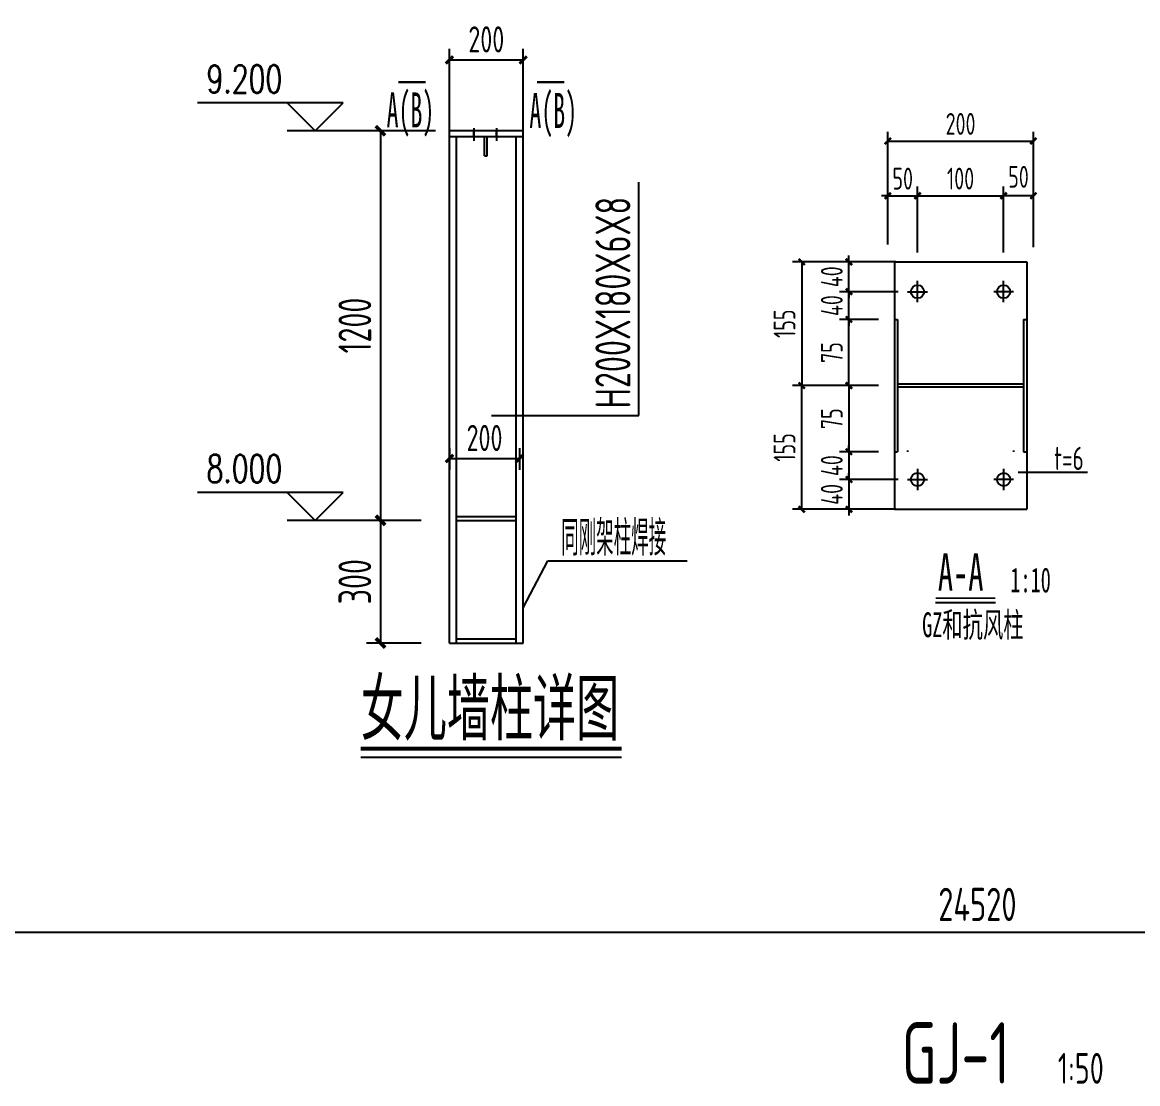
# Model space of a CAD drawing. Extents: x -17471 to 313636, y -71590 to 757901.
# Drawn here: x 210691 to 228823, y 582951 to 600213 of the extents above; entities that cross this region are included whole.
import ezdxf
from ezdxf.enums import TextEntityAlignment as Align

# ---------------------------------------------------------------- set-up
doc = ezdxf.new("R2010")
doc.units = 0
doc.header["$LTSCALE"] = 1000
doc.header["$MEASUREMENT"] = 0
for name, color, linetype in [('ADIM', 3, 'Continuous'), ('DIM', 3, 'Continuous'), ('DIM_SYMB', 3, 'Continuous'), ('PUB_TEXT', 7, 'Continuous'), ('THICK', 6, 'Continuous'), ('THIN', 7, 'Continuous')]:
    doc.layers.add(name, color=color, linetype=linetype)
doc.layers.add('TEXT', color=7, linetype='Continuous', lineweight=13)
doc.styles.add('_TCH_DIM', font='SIMPLEX', dxfattribs={"bigfont": 'GBCBIG'})
doc.styles.add('STYLE1', font='simhei.ttf', dxfattribs={"width": 0.8})
doc.styles.add('TSSD_Dimension', font='Tssdeng.shx', dxfattribs={"width": 0.7, "bigfont": 'hztxt.shx'})
doc.styles.add('TSSD_REIN', font='Tssdeng.shx', dxfattribs={"width": 0.7, "bigfont": 'hztxt.shx'})
doc.dimstyles.new('TSSD_200_200', dxfattribs={"dimtxt": 600, "dimasz": 200, "dimexe": 200, "dimexo": 500, "dimgap": 200, "dimtad": 1, "dimdec": 0, "dimzin": 0, "dimdsep": 46, "dimtxsty": 'TSSD_Dimension', "dimblk": 'ARCHTICK', "dimcen": 0, "dimdle": 200, "dimclrt": 7, "dimadec": 0, "dimazin": 0, "dimtfac": 1, "dimtdec": 0, "dimtix": 1, "dimtmove": 2, "dimatfit": 3, "dimfxl": 0, "dimtolj": 1, "dimtzin": 0, "dimarcsym": 0})
doc.dimstyles.new('TSSD_20_1', dxfattribs={"dimtxt": 3.5, "dimasz": 1, "dimexe": 1.5, "dimexo": 1.5, "dimgap": 1, "dimtad": 1, "dimdec": 0, "dimlfac": 20, "dimzin": 0, "dimdsep": 46, "dimtxsty": 'TSSD_Dimension', "dimblk": 'ARCHTICK', "dimblk1": 'ARCHTICK', "dimblk2": 'ARCHTICK', "dimsah": 1, "dimcen": 0, "dimclrd": 3, "dimclre": 3, "dimclrt": 7, "dimadec": 0, "dimazin": 0, "dimtfac": 1, "dimtdec": 0, "dimtix": 1, "dimtmove": 2, "dimatfit": 3, "dimldrblk": 'ARCHTICK', "dimfxl": 0, "dimtvp": 0.7, "dimtolj": 1, "dimtzin": 0, "dimarcsym": 0})

# ---------------------------------------------------------------- blocks, each defined once
blk = doc.blocks.new('_ArchTick')
at = {"color": 0, "linetype": 'ByBlock', "const_width": 0.4}
blk.add_lwpolyline([(-0.5, -0.5), (0.5, 0.5)], dxfattribs=at)
blk = doc.blocks.new('*D567')
at = {"layer": 'Defpoints', "color": 0, "transparency": 16777216}
for p in [(201697, 588095), (250737, 588095), (250737, 585417)]:
    blk.add_point(p, dxfattribs=at)
at = {"layer": 'DIM', "color": 0, "lineweight": -2, "transparency": 16777216}
for p, q in [((201697, 587645), (201697, 585147)), ((250737, 587645), (250737, 585147)), ((201517, 585417), (250917, 585417))]:
    blk.add_line(p, q, dxfattribs=at)
at = {"layer": 'DIM', "color": 0, "lineweight": -2, "transparency": 16777216, "xscale": 180, "yscale": 180, "zscale": 180, "rotation": 180}
blk.add_blockref('_ArchTick', (201697, 585417), dxfattribs=at)
at = {"layer": 'DIM', "color": 0, "lineweight": -2, "transparency": 16777216, "xscale": 180, "yscale": 180, "zscale": 180}
blk.add_blockref('_ArchTick', (250737, 585417), dxfattribs=at)
at = {"layer": 'DIM', "color": 7, "transparency": 16777216, "insert": (226217, 585867), "char_height": 540, "attachment_point": 5, "style": 'TSSD_REIN'}
blk.add_mtext('\\A1;24520', dxfattribs=at)
blk = doc.blocks.new('*D579')
at = {"layer": 'ADIM', "color": 3, "lineweight": -2, "transparency": 16777216}
for p, q in [((10962149, -1659886), (10962149, -1658424)), ((10964486, -1660276), (10964486, -1658424)), ((10962149, -1658574), (10964486, -1658574))]:
    blk.add_line(p, q, dxfattribs=at)
at = {"layer": 'Defpoints', "color": 0, "transparency": 16777216}
for p in [(10964486, -1658574), (10962149, -1660036), (10964486, -1660426, 1169)]:
    blk.add_point(p, dxfattribs=at)
at = {"layer": 'ADIM', "color": 3, "lineweight": -2, "transparency": 16777216, "xscale": 100, "yscale": 100, "zscale": 100, "rotation": 180}
blk.add_blockref('_ArchTick', (10962149, -1658574), dxfattribs=at)
at = {"layer": 'ADIM', "color": 3, "lineweight": -2, "transparency": 16777216, "xscale": 100, "yscale": 100, "zscale": 100}
blk.add_blockref('_ArchTick', (10964486, -1658574), dxfattribs=at)
at = {"layer": 'ADIM', "color": 7, "transparency": 16777216, "insert": (10963317, -1658299), "char_height": 350, "attachment_point": 5, "style": 'TSSD_Dimension'}
blk.add_mtext('\\A1;200', dxfattribs=at)
blk = doc.blocks.new('*D580')
at = {"layer": 'ADIM', "color": 3, "lineweight": -2, "transparency": 16777216}
for p, q in [((10961525, -1660515), (10961525, -1660415)), ((10962278, -1660515), (10961375, -1660515)), ((10961525, -1660994), (10961525, -1660515)), ((10962317, -1660994), (10961375, -1660994)), ((10961525, -1660994), (10961525, -1661094))]:
    blk.add_line(p, q, dxfattribs=at)
at = {"layer": 'Defpoints', "color": 0, "transparency": 16777216}
for p in [(10961525, -1660515), (10962428, -1660515, 1251), (10962467, -1660994, 1169)]:
    blk.add_point(p, dxfattribs=at)
at = {"layer": 'ADIM', "color": 3, "lineweight": -2, "transparency": 16777216, "xscale": 100, "yscale": 100, "zscale": 100}
for p, rotation in [((10961525, -1660515), 270), ((10961525, -1660994), 90)]:
    blk.add_blockref('_ArchTick', p, dxfattribs=dict(at, rotation=rotation))
at = {"layer": 'ADIM', "color": 7, "transparency": 16777216, "insert": (10961250, -1660754), "char_height": 350, "attachment_point": 5, "rotation": 90, "style": 'TSSD_Dimension'}
blk.add_mtext('\\A1;40', dxfattribs=at)
blk = doc.blocks.new('*D581')
at = {"layer": 'ADIM', "color": 3, "lineweight": -2, "transparency": 16777216}
for p, q in [((10961525, -1664011), (10961525, -1663911)), ((10962317, -1664011), (10961375, -1664011)), ((10961525, -1664011), (10961525, -1664489)), ((10962278, -1664489), (10961375, -1664489)), ((10961525, -1664489), (10961525, -1664589))]:
    blk.add_line(p, q, dxfattribs=at)
at = {"layer": 'Defpoints', "color": 0, "transparency": 16777216}
for p in [(10962467, -1664011, 1169), (10961525, -1664489), (10962428, -1664489, 1251)]:
    blk.add_point(p, dxfattribs=at)
at = {"layer": 'ADIM', "color": 3, "lineweight": -2, "transparency": 16777216, "xscale": 100, "yscale": 100, "zscale": 100}
for p, rotation in [((10961525, -1664011), 270), ((10961525, -1664489), 90)]:
    blk.add_blockref('_ArchTick', p, dxfattribs=dict(at, rotation=rotation))
at = {"layer": 'ADIM', "color": 7, "transparency": 16777216, "insert": (10961250, -1664250), "char_height": 350, "attachment_point": 5, "rotation": 90, "style": 'TSSD_Dimension'}
blk.add_mtext('\\A1;40', dxfattribs=at)
blk = doc.blocks.new('*D582')
at = {"layer": 'ADIM', "color": 3, "lineweight": -2, "transparency": 16777216}
for p, q in [((10961525, -1660994), (10961525, -1660894)), ((10962317, -1660994), (10961375, -1660994)), ((10961525, -1661440), (10961525, -1660994)), ((10961999, -1661440), (10961375, -1661440)), ((10961525, -1661440), (10961525, -1661540))]:
    blk.add_line(p, q, dxfattribs=at)
at = {"layer": 'Defpoints', "color": 0, "transparency": 16777216}
for p in [(10961525, -1660994), (10962467, -1660994, 1169), (10962149, -1661440, 1169)]:
    blk.add_point(p, dxfattribs=at)
at = {"layer": 'ADIM', "color": 3, "lineweight": -2, "transparency": 16777216, "xscale": 100, "yscale": 100, "zscale": 100}
for p, rotation in [((10961525, -1660994), 270), ((10961525, -1661440), 90)]:
    blk.add_blockref('_ArchTick', p, dxfattribs=dict(at, rotation=rotation))
at = {"layer": 'ADIM', "color": 7, "transparency": 16777216, "insert": (10961250, -1661217), "char_height": 350, "attachment_point": 5, "rotation": 90, "style": 'TSSD_Dimension'}
blk.add_mtext('\\A1;40', dxfattribs=at)
blk = doc.blocks.new('*D583')
at = {"layer": 'ADIM', "color": 3, "lineweight": -2, "transparency": 16777216}
for p, q in [((10962105, -1660515), (10960616, -1660515)), ((10960766, -1660515), (10960766, -1662502)), ((10961999, -1662502), (10960616, -1662502))]:
    blk.add_line(p, q, dxfattribs=at)
at = {"layer": 'Defpoints', "color": 0, "transparency": 16777216}
for p in [(10962255, -1660515, 1169), (10960766, -1662502), (10962149, -1662502, 1169)]:
    blk.add_point(p, dxfattribs=at)
at = {"layer": 'ADIM', "color": 3, "lineweight": -2, "transparency": 16777216, "xscale": 100, "yscale": 100, "zscale": 100}
for p, rotation in [((10960766, -1660515), 90), ((10960766, -1662502), 270)]:
    blk.add_blockref('_ArchTick', p, dxfattribs=dict(at, rotation=rotation))
at = {"layer": 'ADIM', "color": 7, "transparency": 16777216, "insert": (10960491, -1661509), "char_height": 350, "attachment_point": 5, "rotation": 90, "style": 'TSSD_Dimension'}
blk.add_mtext('\\A1;155', dxfattribs=at)
blk = doc.blocks.new('*D584')
at = {"layer": 'ADIM', "color": 3, "lineweight": -2, "transparency": 16777216}
for p, q in [((10961999, -1661440), (10961375, -1661440)), ((10961525, -1662502), (10961525, -1661440)), ((10961999, -1662502), (10961375, -1662502))]:
    blk.add_line(p, q, dxfattribs=at)
at = {"layer": 'Defpoints', "color": 0, "transparency": 16777216}
for p in [(10961525, -1661440), (10962149, -1661440, 1169), (10962149, -1662502, 1169)]:
    blk.add_point(p, dxfattribs=at)
at = {"layer": 'ADIM', "color": 3, "lineweight": -2, "transparency": 16777216, "xscale": 100, "yscale": 100, "zscale": 100}
for p, rotation in [((10961525, -1661440), 90), ((10961525, -1662502), 270)]:
    blk.add_blockref('_ArchTick', p, dxfattribs=dict(at, rotation=rotation))
at = {"layer": 'ADIM', "color": 7, "transparency": 16777216, "insert": (10961250, -1661971), "char_height": 350, "attachment_point": 5, "rotation": 90, "style": 'TSSD_Dimension'}
blk.add_mtext('\\A1;75', dxfattribs=at)
blk = doc.blocks.new('*D585')
at = {"layer": 'ADIM', "color": 3, "lineweight": -2, "transparency": 16777216}
for p, q in [((10961525, -1663565), (10961525, -1663465)), ((10961999, -1663565), (10961375, -1663565)), ((10961525, -1663565), (10961525, -1664011)), ((10962317, -1664011), (10961375, -1664011)), ((10961525, -1664011), (10961525, -1664111))]:
    blk.add_line(p, q, dxfattribs=at)
at = {"layer": 'Defpoints', "color": 0, "transparency": 16777216}
for p in [(10962149, -1663565, 1169), (10961525, -1664011), (10962467, -1664011, 1169)]:
    blk.add_point(p, dxfattribs=at)
at = {"layer": 'ADIM', "color": 3, "lineweight": -2, "transparency": 16777216, "xscale": 100, "yscale": 100, "zscale": 100}
for p, rotation in [((10961525, -1663565), 270), ((10961525, -1664011), 90)]:
    blk.add_blockref('_ArchTick', p, dxfattribs=dict(at, rotation=rotation))
at = {"layer": 'ADIM', "color": 7, "transparency": 16777216, "insert": (10961250, -1663788), "char_height": 350, "attachment_point": 5, "rotation": 90, "style": 'TSSD_Dimension'}
blk.add_mtext('\\A1;40', dxfattribs=at)
blk = doc.blocks.new('*D586')
at = {"layer": 'ADIM', "color": 3, "lineweight": -2, "transparency": 16777216}
for p, q in [((10961999, -1662502), (10960616, -1662502)), ((10960766, -1664489), (10960766, -1662502)), ((10962105, -1664489), (10960616, -1664489))]:
    blk.add_line(p, q, dxfattribs=at)
at = {"layer": 'Defpoints', "color": 0, "transparency": 16777216}
for p in [(10960766, -1662502), (10962149, -1662502, 1169), (10962255, -1664489, 1169)]:
    blk.add_point(p, dxfattribs=at)
at = {"layer": 'ADIM', "color": 3, "lineweight": -2, "transparency": 16777216, "xscale": 100, "yscale": 100, "zscale": 100}
for p, rotation in [((10960766, -1662502), 90), ((10960766, -1664489), 270)]:
    blk.add_blockref('_ArchTick', p, dxfattribs=dict(at, rotation=rotation))
at = {"layer": 'ADIM', "color": 7, "transparency": 16777216, "insert": (10960491, -1663496), "char_height": 350, "attachment_point": 5, "rotation": 90, "style": 'TSSD_Dimension'}
blk.add_mtext('\\A1;155', dxfattribs=at)
blk = doc.blocks.new('*D587')
at = {"layer": 'ADIM', "color": 3, "lineweight": -2, "transparency": 16777216}
for p, q in [((10961999, -1662502), (10961375, -1662502)), ((10961525, -1662502), (10961525, -1663565)), ((10961999, -1663565), (10961375, -1663565))]:
    blk.add_line(p, q, dxfattribs=at)
at = {"layer": 'Defpoints', "color": 0, "transparency": 16777216}
for p in [(10962149, -1662502, 1169), (10961525, -1663565), (10962149, -1663565, 1169)]:
    blk.add_point(p, dxfattribs=at)
at = {"layer": 'ADIM', "color": 3, "lineweight": -2, "transparency": 16777216, "xscale": 100, "yscale": 100, "zscale": 100}
for p, rotation in [((10961525, -1662502), 90), ((10961525, -1663565), 270)]:
    blk.add_blockref('_ArchTick', p, dxfattribs=dict(at, rotation=rotation))
at = {"layer": 'ADIM', "color": 7, "transparency": 16777216, "insert": (10961250, -1663034), "char_height": 350, "attachment_point": 5, "rotation": 90, "style": 'TSSD_Dimension'}
blk.add_mtext('\\A1;75', dxfattribs=at)
blk = doc.blocks.new('*D588')
at = {"layer": 'ADIM', "color": 3, "lineweight": -2, "transparency": 16777216}
for p, q in [((10964008, -1660365), (10964008, -1659303)), ((10964486, -1660236), (10964486, -1659303)), ((10964486, -1659453), (10964008, -1659453))]:
    blk.add_line(p, q, dxfattribs=at)
at = {"layer": 'Defpoints', "color": 0, "transparency": 16777216}
for p in [(10964008, -1659453), (10964486, -1660386), (10964008, -1660515)]:
    blk.add_point(p, dxfattribs=at)
at = {"layer": 'ADIM', "color": 3, "lineweight": -2, "transparency": 16777216, "xscale": 100, "yscale": 100, "zscale": 100, "rotation": 180}
blk.add_blockref('_ArchTick', (10964008, -1659453), dxfattribs=at)
at = {"layer": 'ADIM', "color": 3, "lineweight": -2, "transparency": 16777216, "xscale": 100, "yscale": 100, "zscale": 100}
blk.add_blockref('_ArchTick', (10964486, -1659453), dxfattribs=at)
at = {"layer": 'ADIM', "color": 7, "transparency": 16777216, "insert": (10964247, -1659149), "char_height": 350, "attachment_point": 5, "style": 'TSSD_Dimension'}
blk.add_mtext('\\A1;50', dxfattribs=at)
blk = doc.blocks.new('*D589')
at = {"layer": 'ADIM', "color": 3, "lineweight": -2, "transparency": 16777216}
for p, q in [((10962149, -1660236), (10962149, -1659303)), ((10962627, -1660365), (10962627, -1659303)), ((10962149, -1659453), (10962049, -1659453)), ((10962149, -1659453), (10962627, -1659453)), ((10962627, -1659453), (10962727, -1659453))]:
    blk.add_line(p, q, dxfattribs=at)
at = {"layer": 'Defpoints', "color": 0, "transparency": 16777216}
for p in [(10962627, -1659453), (10962149, -1660386), (10962627, -1660515)]:
    blk.add_point(p, dxfattribs=at)
at = {"layer": 'ADIM', "color": 3, "lineweight": -2, "transparency": 16777216, "xscale": 100, "yscale": 100, "zscale": 100}
blk.add_blockref('_ArchTick', (10962149, -1659453), dxfattribs=at)
at = {"layer": 'ADIM', "color": 3, "lineweight": -2, "transparency": 16777216, "xscale": 100, "yscale": 100, "zscale": 100, "rotation": 180}
blk.add_blockref('_ArchTick', (10962627, -1659453), dxfattribs=at)
at = {"layer": 'ADIM', "color": 7, "transparency": 16777216, "insert": (10962388, -1659178), "char_height": 350, "attachment_point": 5, "style": 'TSSD_Dimension'}
blk.add_mtext('\\A1;50', dxfattribs=at)
blk = doc.blocks.new('*D590')
at = {"layer": 'ADIM', "color": 3, "lineweight": -2, "transparency": 16777216}
for p, q in [((10962627, -1660365), (10962627, -1659303)), ((10964008, -1660365), (10964008, -1659303)), ((10962627, -1659453), (10964008, -1659453))]:
    blk.add_line(p, q, dxfattribs=at)
at = {"layer": 'Defpoints', "color": 0, "transparency": 16777216}
for p in [(10964008, -1659453), (10962627, -1660515), (10964008, -1660515)]:
    blk.add_point(p, dxfattribs=at)
at = {"layer": 'ADIM', "color": 3, "lineweight": -2, "transparency": 16777216, "xscale": 100, "yscale": 100, "zscale": 100, "rotation": 180}
blk.add_blockref('_ArchTick', (10962627, -1659453), dxfattribs=at)
at = {"layer": 'ADIM', "color": 3, "lineweight": -2, "transparency": 16777216, "xscale": 100, "yscale": 100, "zscale": 100}
blk.add_blockref('_ArchTick', (10964008, -1659453), dxfattribs=at)
at = {"layer": 'ADIM', "color": 7, "transparency": 16777216, "insert": (10963317, -1659178), "char_height": 350, "attachment_point": 5, "style": 'TSSD_Dimension'}
blk.add_mtext('\\A1;100', dxfattribs=at)
blk = doc.blocks.new('*D575')
at = {"layer": 'ADIM', "color": 3, "lineweight": -2, "transparency": 16777216}
for p, q in [((10914734, -1656522), (10913811, -1656522)), ((10913998, -1656522), (10913998, -1661737)), ((10914544, -1661737), (10913811, -1661737))]:
    blk.add_line(p, q, dxfattribs=at)
at = {"layer": 'Defpoints', "color": 0, "transparency": 16777216}
for p in [(10914921, -1656522), (10913998, -1661737), (10914731, -1661737)]:
    blk.add_point(p, dxfattribs=at)
at = {"layer": 'ADIM', "color": 3, "lineweight": -2, "transparency": 16777216, "xscale": 125, "yscale": 125, "zscale": 125}
for p, rotation in [((10913998, -1656522), 90), ((10913998, -1661737), 270)]:
    blk.add_blockref('_ArchTick', p, dxfattribs=dict(at, rotation=rotation))
at = {"layer": 'ADIM', "color": 7, "transparency": 16777216, "insert": (10913655, -1659129), "char_height": 437.5, "attachment_point": 5, "rotation": 90, "style": 'TSSD_Dimension'}
blk.add_mtext('\\A1;1200', dxfattribs=at)
blk = doc.blocks.new('*D576')
at = {"layer": 'ADIM', "color": 3, "lineweight": -2, "transparency": 16777216}
for p, q in [((10914544, -1661737), (10913811, -1661737)), ((10913998, -1661737), (10913998, -1663379)), ((10914544, -1663379), (10913811, -1663379))]:
    blk.add_line(p, q, dxfattribs=at)
at = {"layer": 'Defpoints', "color": 0, "transparency": 16777216}
for p in [(10914731, -1661737), (10913998, -1663379), (10914731, -1663379)]:
    blk.add_point(p, dxfattribs=at)
at = {"layer": 'ADIM', "color": 3, "lineweight": -2, "transparency": 16777216, "xscale": 125, "yscale": 125, "zscale": 125}
for p, rotation in [((10913998, -1661737), 90), ((10913998, -1663379), 270)]:
    blk.add_blockref('_ArchTick', p, dxfattribs=dict(at, rotation=rotation))
at = {"layer": 'ADIM', "color": 7, "transparency": 16777216, "insert": (10913655, -1662558), "char_height": 437.5, "attachment_point": 5, "rotation": 90, "style": 'TSSD_Dimension'}
blk.add_mtext('\\A1;300', dxfattribs=at)
blk = doc.blocks.new('*D577')
at = {"layer": 'ADIM', "color": 3, "lineweight": -2, "transparency": 16777216}
for p, q in [((10914921, -1656525), (10914921, -1655424)), ((10915907, -1656525), (10915907, -1655424)), ((10914921, -1655574), (10915907, -1655574))]:
    blk.add_line(p, q, dxfattribs=at)
at = {"layer": 'Defpoints', "color": 0, "transparency": 16777216}
for p in [(10915907, -1655574), (10914921, -1656675), (10915907, -1656675)]:
    blk.add_point(p, dxfattribs=at)
at = {"layer": 'ADIM', "color": 3, "lineweight": -2, "transparency": 16777216, "xscale": 100, "yscale": 100, "zscale": 100, "rotation": 180}
blk.add_blockref('_ArchTick', (10914921, -1655574), dxfattribs=at)
at = {"layer": 'ADIM', "color": 3, "lineweight": -2, "transparency": 16777216, "xscale": 100, "yscale": 100, "zscale": 100}
blk.add_blockref('_ArchTick', (10915907, -1655574), dxfattribs=at)
at = {"layer": 'ADIM', "color": 7, "transparency": 16777216, "insert": (10915414, -1655299), "char_height": 350, "attachment_point": 5, "style": 'TSSD_Dimension'}
blk.add_mtext('\\A1;200', dxfattribs=at)
blk = doc.blocks.new('*D578')
at = {"layer": 'ADIM', "color": 3, "lineweight": -2, "transparency": 16777216}
for p, q in [((10914921, -1660769), (10914921, -1661059)), ((10915859, -1660769), (10915859, -1661059)), ((10914921, -1660909), (10915859, -1660909))]:
    blk.add_line(p, q, dxfattribs=at)
at = {"layer": 'Defpoints', "color": 0, "transparency": 16777216}
for p in [(10914921, -1660619), (10915859, -1660619), (10915859, -1660909)]:
    blk.add_point(p, dxfattribs=at)
at = {"layer": 'ADIM', "color": 3, "lineweight": -2, "transparency": 16777216, "xscale": 100, "yscale": 100, "zscale": 100, "rotation": 180}
blk.add_blockref('_ArchTick', (10914921, -1660909), dxfattribs=at)
at = {"layer": 'ADIM', "color": 3, "lineweight": -2, "transparency": 16777216, "xscale": 100, "yscale": 100, "zscale": 100}
blk.add_blockref('_ArchTick', (10915859, -1660909), dxfattribs=at)
at = {"layer": 'ADIM', "color": 7, "transparency": 16777216, "insert": (10915390, -1660634), "char_height": 350, "attachment_point": 5, "style": 'TSSD_Dimension'}
blk.add_mtext('\\A1;200', dxfattribs=at)
blk = doc.blocks.new('zj1')
at = {"color": 3}
for p, q in [((10962254.9, -1661439.8, 1168.8), (10962254.9, -1663564.8, 1168.8)), ((10962254.9, -1661439.8, 1168.8), (10962304.9, -1661439.8, 1168.8)), ((10962304.9, -1661439.8, 1168.8), (10962304.9, -1663564.8, 1168.8)), ((10964329.9, -1661439.8, 2337.5), (10964329.9, -1663564.8, 2337.5)), ((10964329.9, -1661439.8, 2337.5), (10964379.9, -1661439.8, 2337.5)), ((10964379.9, -1661439.8, 2337.5), (10964379.9, -1663564.8, 2337.5)), ((10964329.9, -1662477.3, 2310), (10962304.9, -1662477.3, 1196.3)), ((10964329.9, -1662527.3, 2310), (10962304.9, -1662527.3, 1196.3)), ((10962254.9, -1663564.8, 1168.8), (10962304.9, -1663564.8, 1168.8)), ((10964329.9, -1663564.8, 2337.5), (10964379.9, -1663564.8, 2284.4))]:
    blk.add_line(p, q, dxfattribs=at)
for p, q in [((10962467.4, -1663543.5, 1168.8), (10962467.4, -1663564.8, 1168.8)), ((10964167.4, -1663543.5, 2337.5), (10964167.4, -1663564.8, 2337.5))]:
    blk.add_line(p, q)
at = {"layer": 'ADIM'}
blk.add_line((10964244.2, -1663893), (10965356.5, -1663893), dxfattribs=at)
at = {"layer": 'THICK', "linetype": 'Continuous', "const_width": 29.9}
blk.add_lwpolyline([(10962915.2, -1665917.2), (10963876.2, -1665917.2)], dxfattribs=at)
at = {"layer": 'THIN', "color": 2}
for p, q in [((10962254.9, -1660515.4, 1168.7), (10964379.9, -1660515.4, 2337.5)), ((10962254.9, -1660515.4, 1168.8), (10962254.9, -1664489.2, 1168.8)), ((10964379.9, -1660515.4, 2337.5), (10964379.9, -1664489.2, 2337.5)), ((10962254.9, -1664489.2, 1168.8), (10964379.9, -1664489.2, 2337.5))]:
    blk.add_line(p, q, dxfattribs=at)
at = {"layer": 'THIN'}
for p, q in [((10962626.8, -1661164.4, 1168.7), (10962626.8, -1660821.7, 1168.7)), ((10964008.1, -1661164.4, 1168.7), (10964008.1, -1660821.7, 1168.7)), ((10962467, -1660993.5, 1168.7), (10962785.8, -1660993.5, 1168.7)), ((10964167.9, -1660993.5, 1168.7), (10963849.1, -1660993.5, 1168.7)), ((10962626.8, -1663840.2, 1168.7), (10962626.8, -1664182.8, 1168.7)), ((10964008.1, -1663840.2, 1168.7), (10964008.1, -1664182.8, 1168.7)), ((10962467, -1664011, 1168.7), (10962785.8, -1664011, 1168.7)), ((10964167.9, -1664011, 1168.7), (10963849.1, -1664011, 1168.7))]:
    blk.add_line(p, q, dxfattribs=at)
at = {"layer": 'THIN', "linetype": 'Continuous'}
blk.add_lwpolyline([(10962915.2, -1665983.6), (10963876.2, -1665983.6)], dxfattribs=at)
at = {"layer": 'THIN'}
for centre in [(10962626.4, -1660993.5, 1168.7), (10964008.5, -1660993.5, 1168.7), (10962626.4, -1664011, 1168.7), (10964008.5, -1664011, 1168.7)]:
    blk.add_circle(centre, 105.8, dxfattribs=at)
at = {"layer": 'TEXT'}
for s, height, style, width, p in [('t=6', 371.88, 'TSSD_REIN', 0.7, (10964819.4, -1663857.2)), ('A-A', 597.66, 'STYLE1', 0.6, (10962952.9, -1665795.5, 199.2)), ('GZ和抗风柱', 398.44, 'STYLE1', 0.6, (10962699.3, -1666542.8, 199.2))]:
    blk.add_text(s, height=height, dxfattribs=dict(at, style=style, width=width)).set_placement(p)
at = {"layer": 'TEXT', "style": 'STYLE1', "width": 0.6}
blk.add_text('1:10', height=398.44, dxfattribs=at).set_placement((10964115.8, -1665943.2), align=Align.BOTTOM_LEFT)
at = {"layer": 'ADIM'}
for base, p1, p2, angle, text, picture, middle in [((10964486.2, -1658574.3, 1168.8), (10962148.7, -1660035.7, 1168.7), (10964486.2, -1660426.1, 2337.5), 180, '200', '*D579', (10963317.4, -1658299.3, 1168.8)), ((10962626.8, -1659452.9, 1168.7), (10962148.7, -1660385.6, 1168.7), (10962626.8, -1660515.4, 1168.7), 180, '50', '*D589', (10962387.8, -1659177.9, 1168.7)), ((10964008.1, -1659452.9, 1168.7), (10962626.8, -1660515.4, 1168.7), (10964008.1, -1660515.4, 1168.7), 180, '100', '*D590', (10963317.4, -1659177.9, 1168.7)), ((10961525.4, -1660515.4), (10962467, -1660993.5, 1168.7), (10962427.5, -1660515.4, 1251.3), 90, '40', '*D580', (10961250.4, -1660754.5)), ((10960765.9, -1662502.3), (10962254.9, -1660515.4, 1168.7), (10962148.7, -1662502.3, 1168.7), 90, '155', '*D583', (10960490.9, -1661508.8)), ((10961525.4, -1660993.5), (10962148.7, -1661439.8, 1168.7), (10962467, -1660993.5, 1168.7), 90, '40', '*D582', (10961250.4, -1661216.7)), ((10961525.4, -1661439.8), (10962148.7, -1662502.3, 1168.7), (10962148.7, -1661439.8, 1168.7), 90, '75', '*D584', (10961250.4, -1661971)), ((10960765.9, -1662502.3), (10962254.9, -1664489.2, 1168.7), (10962148.7, -1662502.3, 1168.7), 90, '155', '*D586', (10960490.9, -1663495.7)), ((10961525.4, -1663564.8), (10962148.7, -1662502.3, 1168.7), (10962148.7, -1663564.8, 1168.7), 90, '75', '*D587', (10961250.4, -1663033.5)), ((10961525.4, -1664011), (10962148.7, -1663564.8, 1168.7), (10962467, -1664011, 1168.7), 90, '40', '*D585', (10961250.4, -1663787.9)), ((10961525.4, -1664489.2), (10962467, -1664011, 1168.7), (10962427.5, -1664489.2, 1251.3), 90, '40', '*D581', (10961250.4, -1664250.1))]:
    dim = blk.add_linear_dim(base=base, p1=p1, p2=p2, angle=angle, text=text, dimstyle='TSSD_20_1', override={"dimscale": 100, "dimlfac": 0.2}, dxfattribs=at)
    dim.commit()
    dim.dimension.update_dxf_attribs({"geometry": picture, "text_midpoint": middle})
dim = blk.add_linear_dim(base=(10964008.1, -1659452.9, 1168.7), p1=(10964486.2, -1660385.6, 1168.7), p2=(10964008.1, -1660515.4, 1168.7), angle=180, text='50', dimstyle='TSSD_20_1', override={"dimscale": 100, "dimlfac": 0.2}, dxfattribs=at)
dim.commit()
dim.dimension.update_dxf_attribs({"geometry": '*D588', "text_midpoint": (10964247.1, -1659149.3, 1168.7), "dimtype": 128})
blk = doc.blocks.new('nrq3')
at = {"layer": 'ADIM'}
for p, q in [((10913498.3, -1656146.6), (10911550.7, -1656146.6)), ((10913123.3, -1656521.6), (10912748.3, -1656146.6)), ((10913123.3, -1656521.6), (10913498.3, -1656146.6)), ((10915246.8, -1656486.7), (10915246.8, -1656655.9)), ((10915548.6, -1656486.7), (10915548.6, -1656655.9)), ((10913998.3, -1656521.6), (10912748.3, -1656521.6)), ((10915389.8, -1656855.5), (10915424.3, -1656855.5)), ((10917452.8, -1660334.4), (10917452.8, -1657209.7)), ((10915484.4, -1660334.4), (10917452.8, -1660334.4)), ((10913498.3, -1661361.9), (10911550.7, -1661361.9)), ((10913123.3, -1661736.9), (10912748.3, -1661361.9)), ((10913123.3, -1661736.9), (10913498.3, -1661361.9)), ((10913998.3, -1661736.9), (10912748.3, -1661736.9)), ((10915907.2, -1662908.8), (10916236.1, -1662280.2)), ((10916236.1, -1662280.2), (10918102.2, -1662280.2))]:
    blk.add_line(p, q, dxfattribs=at)
at = {"layer": 'ADIM', "const_width": 28.1}
for points in [[(10915246.8, -1656521.6), (10915246.8, -1656602.5)], [(10915548.6, -1656521.6), (10915548.6, -1656602.5)]]:
    blk.add_lwpolyline(points, dxfattribs=at)
at = {"layer": 'THIN'}
for p, q in [((10914921.1, -1663378.5), (10914921.1, -1656521.6)), ((10915907.2, -1656521.6), (10914921.1, -1656521.6)), ((10915907.2, -1656602.5), (10914921.1, -1656602.5)), ((10915014.8, -1663378.5), (10915014.8, -1656602.5)), ((10915389.8, -1656855.5), (10915389.8, -1656602.5)), ((10915424.3, -1656855.5), (10915424.3, -1656602.5)), ((10915813.4, -1663378.5), (10915813.4, -1656602.5)), ((10915907.2, -1663378.5), (10915907.2, -1656521.6)), ((10915014.8, -1661686.7), (10915797.5, -1661686.7)), ((10915014.8, -1661736.9), (10915813.4, -1661736.9)), ((10915014.8, -1663322.1), (10915813.4, -1663322.1)), ((10914921.1, -1663378.5), (10915907.2, -1663378.5))]:
    blk.add_line(p, q, dxfattribs=at)
at = {"layer": 'THIN', "color": 6, "const_width": 32.8}
for points in [[(10914238.1, -1655872.1), (10914603.6, -1655872.1)], [(10916090.7, -1655872.1), (10916456.3, -1655872.1)]]:
    blk.add_lwpolyline(points, dxfattribs=at)
at = {"layer": 'PUB_TEXT', "style": '_TCH_DIM', "width": 0.705882}
for s, p in [('9.200', (10911670.7, -1656015.3)), ('8.000', (10911670.7, -1661230.7))]:
    blk.add_text(s, height=371.88, dxfattribs=at).set_placement(p)
at = {"layer": 'TEXT', "width": 0.5}
for s, style, p in [('A(B)', 'STYLE1', (10914080, -1656477)), ('A(B)', 'STYLE1', (10915990.6, -1656483.9)), ('同刚架柱焊接', 'TSSD_REIN', (10916415, -1662207.3))]:
    blk.add_text(s, height=468.75, dxfattribs=dict(at, style=style)).set_placement(p)
at = {"layer": 'TEXT', "style": 'TSSD_REIN', "width": 0.7}
blk.add_text('H200X180X6X8', height=468.75, rotation=90, dxfattribs=at).set_placement((10917342.4, -1660237.3))
at = {"layer": 'ADIM'}
for base, p1, p2, angle, text, override, picture, middle in [((10915907.2, -1655574.4), (10914921.1, -1656675.1), (10915907.2, -1656675.1), 180, '200', {"dimscale": 100, "dimlfac": 0.2}, '*D577', (10915414.1, -1655299.4)), ((10913998.3, -1661736.9), (10914921.1, -1656521.6), (10914731.1, -1661736.9), 90, '1200', {"dimscale": 125, "dimlfac": 0.2}, '*D575', (10913654.6, -1659129.3)), ((10913998.3, -1663378.5), (10914731.1, -1661736.9), (10914731.1, -1663378.5), 90, '300', {"dimscale": 125, "dimlfac": 0.2}, '*D576', (10913654.6, -1662557.7))]:
    dim = blk.add_linear_dim(base=base, p1=p1, p2=p2, angle=angle, text=text, dimstyle='TSSD_20_1', override=override, dxfattribs=at)
    dim.commit()
    dim.dimension.update_dxf_attribs({"geometry": picture, "text_midpoint": middle})
dim = blk.add_linear_dim(base=(10915858.6, -1660909.4), p1=(10914921.1, -1660618.6), p2=(10915858.6, -1660618.6), text='200', dimstyle='TSSD_20_1', override={"dimscale": 100, "dimlfac": 0.2}, dxfattribs=at)
dim.commit()
dim.dimension.update_dxf_attribs({"geometry": '*D578', "text_midpoint": (10915389.8, -1660634.4)})

msp = doc.modelspace()

# ---------------------------------------------------------------- linework, layer by layer
at = {"layer": 'DIM_SYMB', "const_width": 70}
msp.add_lwpolyline([(216192.3, 588400), (220432.4, 588400)], dxfattribs=at)
at = {"layer": 'DIM_SYMB'}
msp.add_lwpolyline([(216192.3, 588260), (220432.4, 588260)], dxfattribs=at)

# ---------------------------------------------------------------- block references
for name, p, xscale, yscale, zscale in [('nrq3', (-13043994.3, 2611122.9), 1.215, 1.215, 1.215), ('zj1', (-10874415.1, 2277588.1, -1183.4), 1.0125, 1.0125, 1.0125)]:
    msp.add_blockref(name, p, dxfattribs=dict(xscale=xscale, yscale=yscale, zscale=zscale))

# ---------------------------------------------------------------- texts
at = {"layer": 'PUB_TEXT', "style": 'TSSD_REIN', "width": 0.7}
for s, height, p in [('女儿墙柱详图', 1000, (216192.3, 588532.1)), ('GJ-1', 1000, (224985.7, 582951)), ('1:50', 500, (227524.2, 582951))]:
    msp.add_text(s, height=height, dxfattribs=at).set_placement(p)

# ---------------------------------------------------------------- dimensions: what is measured, and where the dimension line sits
at = {"layer": 'DIM'}
dim = msp.add_linear_dim(base=(250736.5, 585416.8), p1=(201696.5, 588094.9), p2=(250736.5, 588094.9), dimstyle='TSSD_200_200', override={"dimscale": 0.9, "dimexe": 300, "dimlfac": 0.5, "dimtxsty": 'TSSD_REIN'}, dxfattribs=at)
dim.commit()
dim.dimension.update_dxf_attribs({"geometry": '*D567', "text_midpoint": (226216.5, 585866.8)})

doc.saveas('drawing.dxf')
